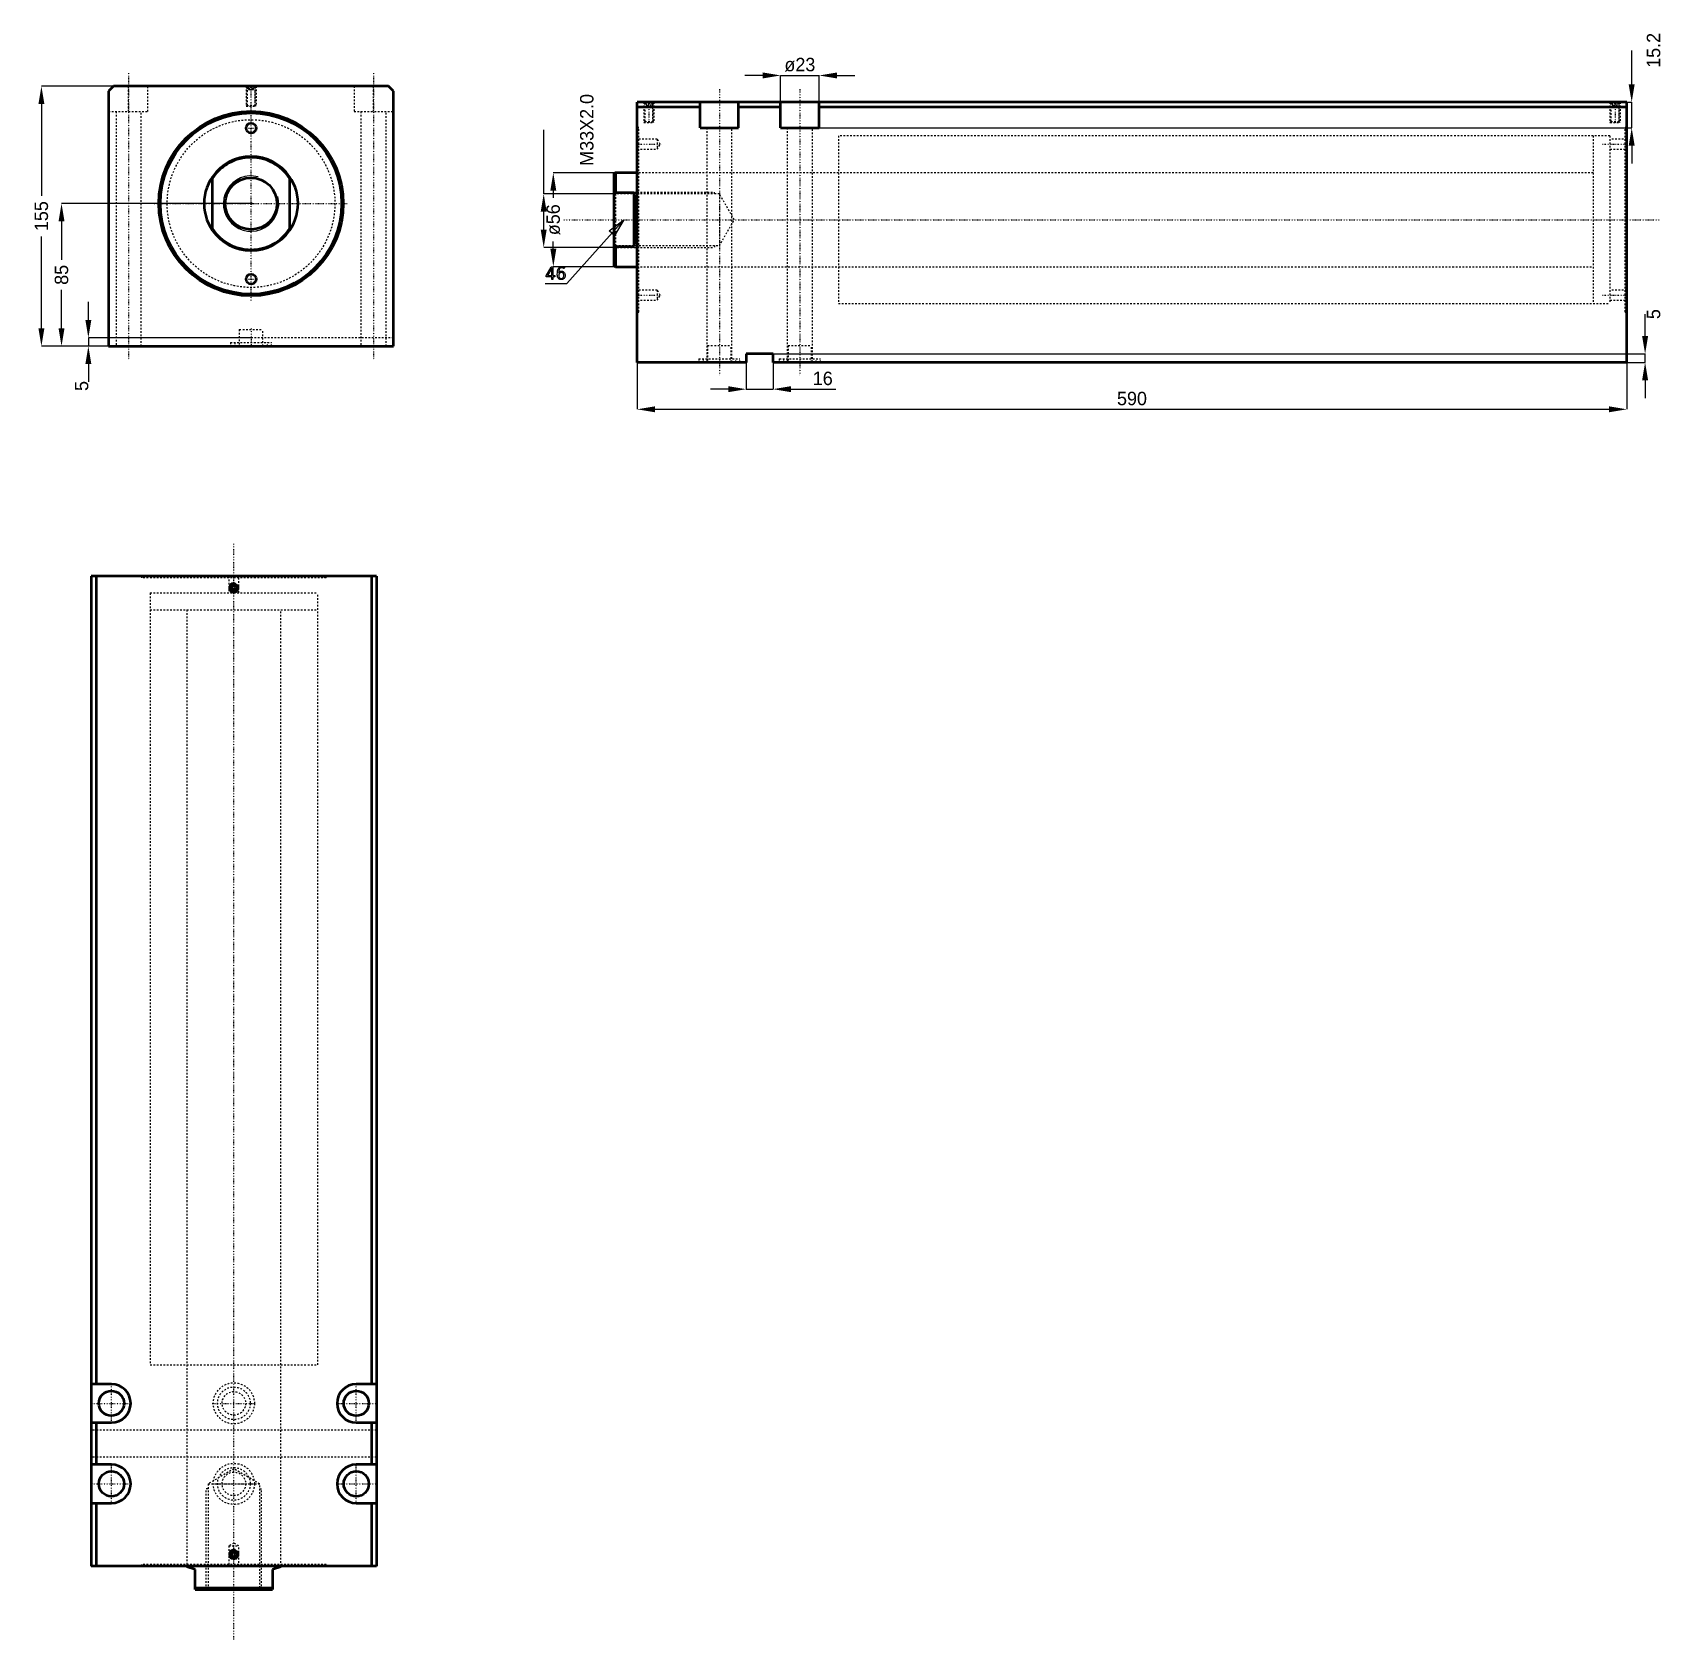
# Model space of a CAD drawing. Header units: millimetres. Extents: x -130 to 841, y -856 to 102.
import ezdxf

# ---------------------------------------------------------------- set-up
doc = ezdxf.new("R2010")
doc.units = ezdxf.units.MM
doc.linetypes.add('Center', pattern=[1.5, 0.45, -0.5, 0.05, -0.5])
doc.linetypes.add('Dashed', pattern=[2, 1, -1])
for name, color, linetype, lineweight in [('2d ConnectionPoints', 7, 'Continuous', 50), ('AM_0', 7, 'Continuous', 50), ('AM_5', 3, 'Continuous', 25), ('AM_7', 7, 'Center', 25), ('AM_9', 6, 'Dashed', 25)]:
    doc.layers.add(name, color=color, linetype=linetype, lineweight=lineweight)
doc.dimstyles.new('ISO-25', dxfattribs={"dimtxt": 2.5, "dimasz": 2.5, "dimexe": 1.25, "dimexo": 0.625, "dimtad": 1, "dimtxsty": 'Standard', "dimcen": 2.5, "dimadec": 0, "dimazin": 0, "dimtfac": 1, "dimtmove": 0, "dimatfit": 3, "dimfxl": 0, "dimarcsym": 0})

# ---------------------------------------------------------------- blocks, each defined once
blk = doc.blocks.new('1_JECX_MF_INLA_100_450_0_rod__0_in_JECX_MF_160_INLA_100_450_0__0')
at = {"layer": 'AM_0'}
for p, q in [((-23, -15.97), (-23, 15.97)), ((23, 15.97), (23, -15.97))]:
    blk.add_line(p, q, dxfattribs=at)
for points in [[(-23, 15.97), (-24.3, 13.9), (-25.42, 11.73), (-26.35, 9.47), (-27.07, 7.14), (-27.59, 4.75), (-27.9, 2.33), (-28, -0.11), (-27.88, -2.55), (-27.56, -4.97), (-27.02, -7.35), (-26.27, -9.68), (-25.33, -11.93), (-24.19, -14.1), (-23, -15.97)], [(23, -15.97), (24.3, -13.9), (25.42, -11.73), (26.35, -9.47), (27.07, -7.14), (27.59, -4.75), (27.9, -2.33), (28, 0.11), (27.88, 2.55), (27.56, 4.97), (27.02, 7.35), (26.27, 9.68), (25.33, 11.93), (24.19, 14.1), (23, 15.97)]]:
    blk.add_lwpolyline(points, dxfattribs=at)
blk.add_circle((0, 0), 15.42, dxfattribs=at)
for radius, start, end in [(28, 34.77194, 145.22806), (27.5, 33.2419, 146.7581), (27.5, 213.2419, 326.7581), (28, 214.77194, 325.22806)]:
    blk.add_arc((0, 0), radius, start, end, dxfattribs=at)
at = {"layer": 'AM_5'}
blk.add_arc((0, 0), 16.5, 75, 15, dxfattribs=at)
blk = doc.blocks.new('2_JECX_MF_EXLA_100_450_0_body__0_in_JECX_MF_160_INLA_100_450_0__0')
at = {"layer": 'AM_0'}
for p, q in [((-82, 70), (-85, 67)), ((82, 70), (-82, 70)), ((85, 67), (82, 70)), ((-85, 67), (-85, -85)), ((85, -85), (85, 67)), ((-85, -85), (85, -85))]:
    blk.add_line(p, q, dxfattribs=at)
for centre, radius in [((0, 0), 55), ((0, 0), 54), ((0, 45), 3), ((0, -45), 3)]:
    blk.add_circle(centre, radius, dxfattribs=at)
at = {"layer": 'AM_5', "linetype": 'Dashed'}
for p, q in [((-3, 70), (-3, 58)), ((3, 70), (3, 58))]:
    blk.add_line(p, q, dxfattribs=at)
at = {"layer": 'AM_7'}
for p, q in [((-73, 77.75), (-73, -92.75)), ((73, 77.75), (73, -92.75)), ((0, -57.75), (0, 70.6)), ((-3.15, 45), (3.15, 45)), ((-57.75, 0), (57.75, 0)), ((-3.15, -45), (3.15, -45)), ((0, -74.5), (0, -85.5))]:
    blk.add_line(p, q, dxfattribs=at)
at = {"layer": 'AM_9'}
for p, q in [((-73, 54.8), (-73, 70)), ((-61.5, 54.8), (-61.5, 70)), ((-3, 70), (-2.46, 69.46)), ((-2.46, 69.46), (-2.46, 58.54)), ((-2.46, 69.46), (2.46, 69.46)), ((-1.9, 70), (-2.4, 69.5)), ((-2.4, 69.5), (-2.4, 58)), ((-2.4, 69.5), (2.4, 69.5)), ((-1.44, 68), (-1.44, 70)), ((-0.72, 68), (-0.72, 70)), ((0.72, 68), (0.72, 70)), ((1.44, 68), (1.44, 70)), ((2.4, 69.5), (1.9, 70)), ((2.4, 58), (2.4, 69.5)), ((2.46, 69.46), (3, 70)), ((2.46, 58.54), (2.46, 69.46)), ((61.5, 70), (61.5, 54.8)), ((73, 54.8), (73, 70)), ((-2.46, 58.54), (-3, 58)), ((-2.46, 58.54), (2.46, 58.54)), ((-1.44, 68), (1.44, 68)), ((3, 58), (2.46, 58.54)), ((-85, 54.8), (-61.5, 54.8)), ((-80.5, 54.8), (-80.5, -85)), ((-65.5, -85), (-65.5, 54.8)), ((-3, 58), (3, 58)), ((61.5, 54.8), (85, 54.8)), ((65.5, 54.8), (65.5, -85)), ((80.5, -85), (80.5, 54.8)), ((-7, -75), (7, -75)), ((-7, -75), (-7, -85)), ((7, -85), (7, -75)), ((85, -80), (-85, -80)), ((-12.25, -82.9), (12.25, -82.9)), ((-12.25, -82.9), (-12.25, -85)), ((-9.75, -82.9), (-9.75, -85)), ((9.75, -85), (9.75, -82.9)), ((12.25, -85), (12.25, -82.9))]:
    blk.add_line(p, q, dxfattribs=at)
blk.add_circle((0, 0), 50, dxfattribs=at)
blk = doc.blocks.new('*D3')
at = {"layer": 'AM_5', "color": 0, "lineweight": -2}
for p, q in [((-82, 70), (-125, 70)), ((-125, 59.33), (-125, 4.61)), ((-125, -74.33), (-125, -19.61)), ((-85, -85), (-125, -85))]:
    blk.add_line(p, q, dxfattribs=at)
at = {"layer": 'AM_5', "color": 0}
for points in [[(-123.22, 59.33), (-126.78, 59.33), (-125, 70)], [(-126.78, -74.33), (-123.22, -74.33), (-125, -85)]]:
    blk.add_solid(points, dxfattribs=at)
at = {"layer": 'Defpoints', "color": 0}
for p in [(-82, 70), (-125, -85), (-85, -85)]:
    blk.add_point(p, dxfattribs=at)
at = {"layer": 'AM_5', "color": 0, "insert": (-125, -7.5), "char_height": 8, "attachment_point": 5, "rotation": 90}
blk.add_mtext('155', dxfattribs=at)
blk = doc.blocks.new('*D4')
at = {"layer": 'AM_5', "color": 0, "lineweight": -2}
for p, q in [((0, 0), (-113, 0)), ((-113, -10.67), (-113, -33.62)), ((-113, -74.33), (-113, -51.38)), ((-85, -85), (-113, -85))]:
    blk.add_line(p, q, dxfattribs=at)
at = {"layer": 'AM_5', "color": 0}
for points in [[(-111.22, -10.67), (-114.78, -10.67), (-113, 0)], [(-114.78, -74.33), (-111.22, -74.33), (-113, -85)]]:
    blk.add_solid(points, dxfattribs=at)
at = {"layer": 'Defpoints', "color": 0}
for p in [(0, 0), (-113, -85), (-85, -85)]:
    blk.add_point(p, dxfattribs=at)
at = {"layer": 'AM_5', "color": 0, "insert": (-113, -42.5), "char_height": 8, "attachment_point": 5, "rotation": 90}
blk.add_mtext('85', dxfattribs=at)
blk = doc.blocks.new('*D5')
at = {"layer": 'AM_5', "color": 0, "lineweight": -2}
for p, q in [((-97, -69.33), (-97, -58.67)), ((0, -80), (-97, -80)), ((-97, -80), (-97, -85)), ((-85, -85), (-97, -85)), ((-97, -95.67), (-97, -106.33))]:
    blk.add_line(p, q, dxfattribs=at)
at = {"layer": 'AM_5', "color": 0}
for points in [[(-98.78, -69.33), (-95.22, -69.33), (-97, -80)], [(-95.22, -95.67), (-98.78, -95.67), (-97, -85)]]:
    blk.add_solid(points, dxfattribs=at)
at = {"layer": 'Defpoints', "color": 0}
for p in [(-97, -85), (-85, -85), (0, -80)]:
    blk.add_point(p, dxfattribs=at)
at = {"layer": 'AM_5', "color": 0, "insert": (-101, -108.73), "char_height": 8, "attachment_point": 5, "rotation": 90}
blk.add_mtext('5', dxfattribs=at)
blk = doc.blocks.new('1_JECX_MF_INLA_100_450_0_rod__0_in_JECX_MF_160_INLA_100_450_0__4')
at = {"layer": 'AM_0'}
for p, q in [((-28, 0), (-28, -0.38)), ((28, -0.38), (28, 0)), ((-23, -2), (-28, -0.38)), ((-23, -14), (-23, -2)), ((28, -0.38), (23, -2)), ((23, -2), (23, -14)), ((-23, -13), (23, -13)), ((-23, -14), (23, -14))]:
    blk.add_line(p, q, dxfattribs=at)
at = {"layer": 'AM_5', "linetype": 'Dashed'}
for p, q in [((-16.5, -14), (-16.5, 46)), ((-15.42, 46), (-16.5, 46)), ((15.42, 46), (16.5, 46)), ((16.5, -14), (16.5, 46))]:
    blk.add_line(p, q, dxfattribs=at)
at = {"layer": 'AM_7'}
blk.add_line((0, -43.7), (0, 609.7), dxfattribs=at)
at = {"layer": 'AM_9'}
for p, q in [((-50, 580), (50, 580)), ((-50, 580), (-50, 570)), ((50, 570), (50, 580)), ((-50, 570), (50, 570)), ((-28, 570), (-28, 0)), ((28, 0), (28, 570)), ((0, 57.9), (-15.42, 49)), ((-15.42, 49), (15.42, 49)), ((-15.42, 49), (-15.42, -12.92)), ((15.42, 49), (0, 57.9)), ((15.42, -12.92), (15.42, 49)), ((-15.42, -12.92), (-16.5, -14)), ((-15.42, -12.92), (15.42, -12.92)), ((16.5, -14), (15.42, -12.92))]:
    blk.add_line(p, q, dxfattribs=at)
blk = doc.blocks.new('2_JECX_MF_EXLA_100_450_0_body__0_in_JECX_MF_160_INLA_100_450_0__4')
at = {"layer": 'AM_0'}
for p, q in [((-85, 590), (-85, 0)), ((85, 590), (-85, 590)), ((-82, 590), (-82, 108.5)), ((-0.72, 584.25), (-1.44, 583)), ((0.72, 584.25), (-0.72, 584.25)), ((1.44, 583), (0.72, 584.25)), ((82, 590), (82, 108.5)), ((85, 590), (85, 0)), ((-1.44, 583), (-0.72, 581.75)), ((-0.72, 581.75), (0.72, 581.75)), ((0.72, 581.75), (1.44, 583)), ((-73, 108.5), (-85, 108.5)), ((85, 108.5), (73, 108.5)), ((-85, 85.5), (-73, 85.5)), ((-82, 85.5), (-82, 60.5)), ((73, 85.5), (85, 85.5)), ((82, 85.5), (82, 60.5)), ((-73, 60.5), (-85, 60.5)), ((85, 60.5), (73, 60.5)), ((-85, 37.5), (-73, 37.5)), ((-82, 37.5), (-82, 0)), ((73, 37.5), (85, 37.5)), ((82, 37.5), (82, 0)), ((85, 0), (-85, 0)), ((-0.72, 8.25), (-1.44, 7)), ((-1.44, 7), (-0.72, 5.75)), ((0.72, 8.25), (-0.72, 8.25)), ((-0.72, 5.75), (0.72, 5.75)), ((1.44, 7), (0.72, 8.25)), ((0.72, 5.75), (1.44, 7))]:
    blk.add_line(p, q, dxfattribs=at)
for centre, radius in [((0, 583), 2.46), ((0, 583), 2.4), ((0, 583), 1.9), ((-73, 97), 7.5), ((73, 97), 7.5), ((-73, 49), 7.5), ((73, 49), 7.5), ((0, 7), 2.46), ((0, 7), 2.4), ((0, 7), 1.9)]:
    blk.add_circle(centre, radius, dxfattribs=at)
for centre, start, end in [((-73, 97), 270, 90), ((73, 97), 90, 270), ((-73, 49), 270, 90), ((73, 49), 90, 270)]:
    blk.add_arc(centre, 11.5, start, end, dxfattribs=at)
at = {"layer": 'AM_5'}
for centre in [(0, 583), (0, 7)]:
    blk.add_arc(centre, 3, 75, 15, dxfattribs=at)
at = {"layer": 'AM_7'}
for p, q in [((-3.15, 583), (3.15, 583)), ((-73, 84.93), (-73, 109.08)), ((73, 84.93), (73, 109.08)), ((-85.08, 97), (-60.93, 97)), ((-12.86, 97), (12.86, 97)), ((60.92, 97), (85.07, 97)), ((-73, 36.92), (-73, 61.08)), ((73, 36.92), (73, 61.08)), ((-85.08, 49), (-60.93, 49)), ((-12.86, 49), (12.86, 49)), ((60.92, 49), (85.07, 49)), ((-3.15, 7), (3.15, 7))]:
    blk.add_line(p, q, dxfattribs=at)
at = {"layer": 'AM_9'}
for p, q in [((-55, 590), (-55, 589)), ((55, 589), (-55, 589)), ((-54, 590), (-54, 589)), ((-3, 590), (-3, 580)), ((3, 580), (3, 590)), ((54, 589), (54, 590)), ((55, 589), (55, 590)), ((-50, 580), (50, 580)), ((-50, 580), (-50, 120)), ((50, 120), (50, 580)), ((-50, 120), (50, 120)), ((-28, 120), (-28, 0)), ((28, 0), (28, 120)), ((85, 81), (-85, 81)), ((85, 65), (-85, 65)), ((0, 13.73), (-3, 12)), ((-3, 12), (-3, 0)), ((-3, 12), (3, 12)), ((3, 12), (0, 13.73)), ((3, 0), (3, 12)), ((55, 1), (-55, 1)), ((-55, 1), (-55, 0)), ((-54, 1), (-54, 0)), ((54, 0), (54, 1)), ((55, 0), (55, 1))]:
    blk.add_line(p, q, dxfattribs=at)
for centre, radius in [((0, 97), 12.25), ((0, 97), 9.75), ((0, 97), 7), ((0, 49), 12.25), ((0, 49), 9.75), ((0, 49), 7)]:
    blk.add_circle(centre, radius, dxfattribs=at)
blk = doc.blocks.new('1_JECX_MF_INLA_100_450_0_rod__0_in_JECX_MF_160_INLA_100_450_0__2')
at = {"layer": 'AM_0'}
for p, q in [((-13, 28), (-14, 27.5)), ((-14, 27.5), (-14, -27.5)), ((0, 28), (-13, 28)), ((-13, 28), (-13, 15.97)), ((-13, 15.97), (-14, 15.07)), ((-2, 15.97), (-13, 15.97)), ((-2, 15.97), (-2, -15.97)), ((-14, -15.07), (-13, -15.97)), ((-13, -15.97), (-2, -15.97)), ((-13, -15.97), (-13, -28)), ((-14, -27.5), (-13, -28)), ((-13, -28), (0, -28))]:
    blk.add_line(p, q, dxfattribs=at)
blk.add_lwpolyline([(-2, -15.97), (-1.58, -13.9), (-1.21, -11.73), (-0.91, -9.47), (-0.68, -7.14), (-0.51, -4.75), (-0.41, -2.33), (-0.38, 0.11), (-0.41, 2.55), (-0.52, 4.97), (-0.69, 7.35), (-0.94, 9.68), (-1.24, 11.93), (-1.61, 14.1), (-2, 15.97)], dxfattribs=at)
at = {"layer": 'AM_5', "linetype": 'Dashed'}
for p, q in [((-14, 16.5), (46, 16.5)), ((46, 15.42), (46, 16.5)), ((-14, -16.5), (46, -16.5)), ((46, -15.42), (46, -16.5))]:
    blk.add_line(p, q, dxfattribs=at)
at = {"layer": 'AM_7'}
blk.add_line((-43.7, 0), (609.7, 0), dxfattribs=at)
at = {"layer": 'AM_9'}
for p, q in [((570, 50), (570, -50)), ((580, 50), (570, 50)), ((580, 50), (580, -50)), ((570, 28), (0, 28)), ((-12.92, 15.42), (-14, 16.5)), ((49, 15.42), (-12.92, 15.42)), ((-12.92, 15.42), (-12.92, -15.42)), ((57.9, 0), (49, 15.42)), ((49, 15.42), (49, -15.42)), ((49, -15.42), (57.9, 0)), ((-14, -16.5), (-12.92, -15.42)), ((-12.92, -15.42), (49, -15.42)), ((0, -28), (570, -28)), ((570, -50), (580, -50))]:
    blk.add_line(p, q, dxfattribs=at)
blk = doc.blocks.new('2_JECX_MF_EXLA_100_450_0_body__0_in_JECX_MF_160_INLA_100_450_0__2')
at = {"layer": 'AM_0'}
for p, q in [((0, -85), (0, 70)), ((590, 70), (0, 70)), ((37.5, 54.8), (37.5, 70)), ((60.5, 54.8), (60.5, 70)), ((85.5, 54.8), (85.5, 70)), ((108.5, 54.8), (108.5, 70)), ((590, -85), (590, 70)), ((37.5, 67), (0, 67)), ((85.5, 67), (60.5, 67)), ((590, 67), (108.5, 67)), ((37.5, 54.8), (60.5, 54.8)), ((85.5, 54.8), (108.5, 54.8)), ((65, -85), (0, -85)), ((81, -80), (65, -80)), ((65, -80), (65, -85)), ((81, -85), (81, -80)), ((590, -85), (81, -85))]:
    blk.add_line(p, q, dxfattribs=at)
at = {"layer": 'AM_5', "linetype": 'Dashed'}
for p, q in [((4, 70), (4, 58)), ((10, 70), (10, 58)), ((580, 70), (580, 58)), ((586, 70), (586, 58))]:
    blk.add_line(p, q, dxfattribs=at)
at = {"layer": 'AM_7'}
for p, q in [((49, 77.75), (49, -92.75)), ((97, 77.75), (97, -92.75)), ((7, 70.6), (7, 57.4)), ((583, 70.6), (583, 57.4)), ((-0.69, 45), (14.42, 45)), ((575.58, 45), (590.69, 45)), ((-0.69, -45), (14.42, -45)), ((575.58, -45), (590.69, -45))]:
    blk.add_line(p, q, dxfattribs=at)
at = {"layer": 'AM_9'}
for p, q in [((4, 70), (4.54, 69.46)), ((4.54, 69.46), (4.54, 58.54)), ((4.54, 69.46), (9.46, 69.46)), ((5.1, 70), (4.6, 69.5)), ((4.6, 69.5), (4.6, 58)), ((4.6, 69.5), (9.4, 69.5)), ((5.75, 68), (5.75, 70)), ((7, 68), (7, 70)), ((8.25, 68), (8.25, 70)), ((9.4, 69.5), (8.9, 70)), ((9.4, 58), (9.4, 69.5)), ((9.46, 69.46), (10, 70)), ((9.46, 58.54), (9.46, 69.46)), ((580, 70), (580.54, 69.46)), ((580.54, 69.46), (580.54, 58.54)), ((580.54, 69.46), (585.46, 69.46)), ((581.1, 70), (580.6, 69.5)), ((580.6, 69.5), (580.6, 58)), ((580.6, 69.5), (585.4, 69.5)), ((581.75, 68), (581.75, 70)), ((583, 68), (583, 70)), ((584.25, 68), (584.25, 70)), ((585.4, 69.5), (584.9, 70)), ((585.4, 58), (585.4, 69.5)), ((585.46, 69.46), (586, 70)), ((585.46, 58.54), (585.46, 69.46)), ((4.54, 58.54), (4, 58)), ((4.54, 58.54), (9.46, 58.54)), ((5.75, 68), (8.25, 68)), ((10, 58), (9.46, 58.54)), ((580.54, 58.54), (580, 58)), ((580.54, 58.54), (585.46, 58.54)), ((581.75, 68), (584.25, 68)), ((586, 58), (585.46, 58.54)), ((1, 55), (0, 55)), ((1, 54), (0, 54)), ((1, -55), (1, 55)), ((4, 58), (10, 58)), ((41.5, 54.8), (41.5, -85)), ((56.5, -85), (56.5, 54.8)), ((89.5, 54.8), (89.5, -85)), ((104.5, -85), (104.5, 54.8)), ((580, 50), (120, 50)), ((120, 50), (120, -50)), ((580, 58), (586, 58)), ((580, 50), (580, -50)), ((589, -55), (589, 55)), ((590, 55), (589, 55)), ((590, 54), (589, 54)), ((12, 48), (0, 48)), ((0, 42), (12, 42)), ((13.73, 45), (12, 48)), ((12, 48), (12, 42)), ((12, 42), (13.73, 45)), ((590, 48), (580, 48)), ((580, 42), (590, 42)), ((120, 28), (0, 28)), ((0, -28), (120, -28)), ((12, -42), (0, -42)), ((0, -48), (12, -48)), ((13.73, -45), (12, -42)), ((12, -42), (12, -48)), ((12, -48), (13.73, -45)), ((590, -42), (580, -42)), ((580, -48), (590, -48)), ((0, -54), (1, -54)), ((0, -55), (1, -55)), ((120, -50), (580, -50)), ((589, -54), (590, -54)), ((589, -55), (590, -55)), ((42, -75), (56, -75)), ((42, -75), (42, -85)), ((56, -85), (56, -75)), ((90, -75), (104, -75)), ((90, -75), (90, -85)), ((104, -85), (104, -75)), ((36.75, -82.9), (61.25, -82.9)), ((36.75, -82.9), (36.75, -85)), ((39.25, -82.9), (39.25, -85)), ((58.75, -85), (58.75, -82.9)), ((61.25, -85), (61.25, -82.9)), ((84.75, -82.9), (109.25, -82.9)), ((84.75, -82.9), (84.75, -85)), ((87.25, -82.9), (87.25, -85)), ((106.75, -85), (106.75, -82.9)), ((109.25, -85), (109.25, -82.9))]:
    blk.add_line(p, q, dxfattribs=at)
blk = doc.blocks.new('*D19')
at = {"layer": 'AM_5', "color": 0, "lineweight": -2}
for p, q in [((305.05, 76.36), (294.38, 76.36)), ((315.71, 60.36), (315.71, 76.36)), ((315.71, 76.36), (338.71, 76.36)), ((338.71, 60.36), (338.71, 76.36)), ((349.38, 76.36), (360.05, 76.36))]:
    blk.add_line(p, q, dxfattribs=at)
at = {"layer": 'AM_5', "color": 0}
for points in [[(305.05, 78.14), (305.05, 74.58), (315.71, 76.36)], [(349.38, 78.14), (349.38, 74.58), (338.71, 76.36)]]:
    blk.add_solid(points, dxfattribs=at)
at = {"layer": 'Defpoints', "color": 0}
for p in [(338.71, 76.36), (315.71, 60.36), (338.71, 60.36)]:
    blk.add_point(p, dxfattribs=at)
at = {"layer": 'AM_5', "color": 0, "insert": (327.21, 82.76), "char_height": 8, "attachment_point": 5}
blk.add_mtext('ø23', dxfattribs=at)
blk = doc.blocks.new('*D20')
at = {"layer": 'AM_5', "color": 0, "lineweight": -2}
for p, q in [((823.15, 71.03), (823.15, 91.3)), ((338.71, 60.36), (823.15, 60.36)), ((823.15, 45.16), (823.15, 60.36)), ((338.71, 45.16), (823.15, 45.16)), ((823.15, 34.5), (823.15, 23.83))]:
    blk.add_line(p, q, dxfattribs=at)
at = {"layer": 'AM_5', "color": 0}
for points in [[(821.37, 71.03), (824.92, 71.03), (823.15, 60.36)], [(821.37, 34.5), (824.92, 34.5), (823.15, 45.16)]]:
    blk.add_solid(points, dxfattribs=at)
at = {"layer": 'Defpoints', "color": 0}
for p in [(338.71, 60.36), (823.15, 60.36), (338.71, 45.16)]:
    blk.add_point(p, dxfattribs=at)
at = {"layer": 'AM_5', "color": 0, "insert": (836.21, 91.3), "char_height": 8, "attachment_point": 5, "rotation": 90}
blk.add_mtext('15.2', dxfattribs=at)
blk = doc.blocks.new('*D21')
at = {"layer": 'AM_5', "color": 0, "lineweight": -2}
for p, q in [((230.21, -94.64), (230.21, -122.64)), ((820.21, -94.64), (820.21, -122.64)), ((240.88, -122.64), (809.55, -122.64))]:
    blk.add_line(p, q, dxfattribs=at)
at = {"layer": 'AM_5', "color": 0}
for points in [[(240.88, -120.86), (240.88, -124.42), (230.21, -122.64)], [(809.55, -120.86), (809.55, -124.42), (820.21, -122.64)]]:
    blk.add_solid(points, dxfattribs=at)
at = {"layer": 'Defpoints', "color": 0}
for p in [(230.21, -94.64), (820.21, -94.64), (820.21, -122.64)]:
    blk.add_point(p, dxfattribs=at)
at = {"layer": 'AM_5', "color": 0, "insert": (525.21, -116.24), "char_height": 8, "attachment_point": 5}
blk.add_mtext('590', dxfattribs=at)
blk = doc.blocks.new('*D22')
at = {"layer": 'AM_5', "color": 0, "lineweight": -2}
for p, q in [((217.21, 18.36), (180.21, 18.36)), ((180.21, 7.7), (180.21, 3.43)), ((180.21, -26.97), (180.21, -22.7)), ((217.21, -37.64), (180.21, -37.64))]:
    blk.add_line(p, q, dxfattribs=at)
at = {"layer": 'AM_5', "color": 0}
for points in [[(178.44, 7.7), (181.99, 7.7), (180.21, 18.36)], [(178.44, -26.97), (181.99, -26.97), (180.21, -37.64)]]:
    blk.add_solid(points, dxfattribs=at)
at = {"layer": 'Defpoints', "color": 0}
for p in [(180.21, 18.36), (217.21, 18.36), (217.21, -37.64)]:
    blk.add_point(p, dxfattribs=at)
at = {"layer": 'AM_5', "color": 0, "insert": (180.21, -9.64), "char_height": 8, "attachment_point": 5, "rotation": 90}
blk.add_mtext('ø56', dxfattribs=at)
blk = doc.blocks.new('*D23')
at = {"layer": 'AM_5', "color": 0, "lineweight": -2}
for p, q in [((295.21, -89.64), (295.21, -110.64)), ((311.21, -94.64), (311.21, -110.64)), ((284.55, -110.64), (273.88, -110.64)), ((295.21, -110.64), (311.21, -110.64)), ((321.88, -110.64), (348.58, -110.64))]:
    blk.add_line(p, q, dxfattribs=at)
at = {"layer": 'AM_5', "color": 0}
for points in [[(284.55, -108.86), (284.55, -112.42), (295.21, -110.64)], [(321.88, -108.86), (321.88, -112.42), (311.21, -110.64)]]:
    blk.add_solid(points, dxfattribs=at)
at = {"layer": 'Defpoints', "color": 0}
for p in [(295.21, -89.64), (311.21, -94.64), (311.21, -110.64)]:
    blk.add_point(p, dxfattribs=at)
at = {"layer": 'AM_5', "color": 0, "insert": (340.85, -104.24), "char_height": 8, "attachment_point": 5}
blk.add_mtext('16', dxfattribs=at)
blk = doc.blocks.new('*D24')
at = {"layer": 'AM_5', "color": 0, "lineweight": -2}
for p, q in [((831.15, -78.97), (831.15, -65.9)), ((295.21, -89.64), (831.15, -89.64)), ((311.21, -94.64), (831.15, -94.64)), ((831.15, -94.64), (831.15, -89.64)), ((831.15, -105.3), (831.15, -115.97))]:
    blk.add_line(p, q, dxfattribs=at)
at = {"layer": 'AM_5', "color": 0}
for points in [[(829.37, -78.97), (832.92, -78.97), (831.15, -89.64)], [(829.37, -105.3), (832.92, -105.3), (831.15, -94.64)]]:
    blk.add_solid(points, dxfattribs=at)
at = {"layer": 'Defpoints', "color": 0}
for p in [(295.21, -89.64), (311.21, -94.64), (831.15, -94.64)]:
    blk.add_point(p, dxfattribs=at)
at = {"layer": 'AM_5', "color": 0, "insert": (836.21, -65.9), "char_height": 8, "attachment_point": 5, "rotation": 90}
blk.add_mtext('5', dxfattribs=at)
blk = doc.blocks.new('*D25')
at = {"layer": 'AM_5', "color": 0, "lineweight": -2}
for p, q in [((174.48, 5.78), (174.48, 43.91)), ((217.3, 5.78), (174.48, 5.78)), ((174.48, -15.47), (174.48, -4.89)), ((216.21, -26.14), (174.48, -26.14))]:
    blk.add_line(p, q, dxfattribs=at)
at = {"layer": 'AM_5', "color": 0}
for points in [[(172.7, -4.89), (176.26, -4.89), (174.48, 5.78)], [(172.7, -15.47), (176.26, -15.47), (174.48, -26.14)]]:
    blk.add_solid(points, dxfattribs=at)
at = {"layer": 'Defpoints', "color": 0}
for p in [(217.3, 5.78), (174.48, -26.14), (216.21, -26.14)]:
    blk.add_point(p, dxfattribs=at)
at = {"layer": 'AM_5', "color": 0, "insert": (200.21, 43.91), "char_height": 8, "attachment_point": 5, "rotation": 90}
blk.add_mtext('M33X2.0', dxfattribs=at)

msp = doc.modelspace()

# ---------------------------------------------------------------- linework, layer by layer
at = {"layer": '2d ConnectionPoints'}
for p in [(0, 0), (230.213, -9.638), (-10.249, -812.117)]:
    msp.add_point(p, dxfattribs=at)
at = {"layer": 'AM_5'}
for p, q in [((188.213, -47.638), (222.213, -9.638)), ((175.413, -47.638), (188.213, -47.638))]:
    msp.add_line(p, q, dxfattribs=at)
for points in [[(222.213, -9.638), (216.69, -19.01), (213.511, -16.165), (222.213, -9.638)], [(179.292, -43.574), (175.923, -43.574), (175.923, -42.898), (178.991, -37.698), (180.02, -37.698), (180.02, -42.872), (181.143, -42.872), (181.143, -43.574), (180.02, -43.574), (180.02, -45.238), (179.292, -45.238), (179.292, -43.574)], [(179.303, -42.872), (179.303, -38.572), (176.817, -42.872), (179.303, -42.872)], [(184.959, -45.3), (184.959, -45.3), (184.607, -45.284), (184.138, -45.198), (184.138, -45.198), (183.741, -45.039), (183.516, -44.892), (183.516, -44.892), (183.32, -44.717), (183.073, -44.41), (183.073, -44.41), (182.884, -44.049), (182.791, -43.779), (182.791, -43.779), (182.718, -43.486), (182.638, -43.001), (182.638, -43.001), (182.596, -42.464), (182.588, -42.076), (182.588, -42.076), (182.613, -41.28), (182.744, -40.22), (182.744, -40.22), (182.989, -39.321), (183.214, -38.811), (183.214, -38.811), (183.494, -38.384), (184.021, -37.922), (184.021, -37.922), (184.678, -37.673), (185.188, -37.625), (185.188, -37.625), (185.433, -37.632), (185.769, -37.671), (185.769, -37.671), (186.066, -37.742), (186.243, -37.807), (186.243, -37.807), (186.407, -37.885), (186.637, -38.019), (186.637, -38.019), (186.847, -38.175), (186.977, -38.291), (186.405, -38.759), (186.405, -38.759), (186.33, -38.673), (186.199, -38.558), (186.199, -38.558), (186.042, -38.459), (185.924, -38.403), (185.924, -38.403), (185.795, -38.355), (185.585, -38.303), (185.585, -38.303), (185.354, -38.275), (185.188, -38.27), (185.188, -38.27), (184.925, -38.29), (184.576, -38.397), (184.576, -38.397), (184.281, -38.596), (184.114, -38.78), (184.114, -38.78), (183.969, -38.99), (183.787, -39.331), (183.787, -39.331), (183.649, -39.703), (183.581, -39.968), (183.581, -39.968), (183.526, -40.245), (183.457, -40.681), (183.457, -40.681), (183.405, -41.142), (183.378, -41.463), (183.378, -41.463), (183.494, -41.239), (183.691, -40.946), (183.691, -40.946), (183.914, -40.704), (184.078, -40.571), (184.078, -40.571), (184.253, -40.461), (184.536, -40.343), (184.536, -40.343), (184.844, -40.279), (185.063, -40.267), (185.063, -40.267), (185.321, -40.281), (185.684, -40.357), (185.684, -40.357), (186.02, -40.498), (186.228, -40.628), (186.228, -40.628), (186.42, -40.782), (186.674, -41.049), (186.674, -41.049), (186.887, -41.358), (187.005, -41.588), (187.005, -41.588), (187.103, -41.83), (187.21, -42.206), (187.21, -42.206), (187.267, -42.598), (187.278, -42.867), (187.278, -42.867), (187.266, -43.147), (187.203, -43.543), (187.203, -43.543), (187.087, -43.91), (186.979, -44.138), (186.979, -44.138), (186.85, -44.35), (186.622, -44.63), (186.622, -44.63), (186.353, -44.864), (186.15, -44.996), (186.15, -44.996), (185.932, -45.106), (185.587, -45.224), (185.587, -45.224), (185.218, -45.288), (184.959, -45.3)], [(184.969, -44.645), (184.969, -44.645), (185.157, -44.636), (185.416, -44.588), (185.416, -44.588), (185.648, -44.499), (185.788, -44.416), (185.788, -44.416), (185.916, -44.318), (186.083, -44.143), (186.083, -44.143), (186.22, -43.935), (186.295, -43.779), (186.295, -43.779), (186.357, -43.611), (186.424, -43.339), (186.424, -43.339), (186.46, -43.045), (186.467, -42.836), (186.467, -42.836), (186.461, -42.64), (186.427, -42.361), (186.427, -42.361), (186.364, -42.1), (186.306, -41.936), (186.306, -41.936), (186.235, -41.782), (186.104, -41.577), (186.104, -41.577), (185.945, -41.402), (185.822, -41.302), (185.822, -41.302), (185.687, -41.217), (185.463, -41.126), (185.463, -41.126), (185.213, -41.077), (185.032, -41.068), (185.032, -41.068), (184.843, -41.078), (184.58, -41.13), (184.58, -41.13), (184.34, -41.227), (184.192, -41.317), (184.192, -41.317), (184.056, -41.424), (183.877, -41.612), (183.877, -41.612), (183.727, -41.831), (183.643, -41.996), (183.643, -41.996), (183.574, -42.172), (183.499, -42.451), (183.499, -42.451), (183.459, -42.75), (183.451, -42.96), (183.451, -42.96), (183.458, -43.152), (183.495, -43.422), (183.495, -43.422), (183.564, -43.674), (183.628, -43.831), (183.628, -43.831), (183.705, -43.978), (183.846, -44.172), (183.846, -44.172), (184.015, -44.336), (184.145, -44.429), (184.145, -44.429), (184.287, -44.507), (184.522, -44.591), (184.522, -44.591), (184.782, -44.637), (184.969, -44.645)]]:
    msp.add_lwpolyline(points, dxfattribs=at)

# ---------------------------------------------------------------- block references
for name, p in [('2_JECX_MF_EXLA_100_450_0_body__0_in_JECX_MF_160_INLA_100_450_0__0', (0, 0)), ('2_JECX_MF_EXLA_100_450_0_body__0_in_JECX_MF_160_INLA_100_450_0__2', (230.213, -9.638)), ('1_JECX_MF_INLA_100_450_0_rod__0_in_JECX_MF_160_INLA_100_450_0__2', (230.213, -9.638)), ('1_JECX_MF_INLA_100_450_0_rod__0_in_JECX_MF_160_INLA_100_450_0__0', (0, 0)), ('1_JECX_MF_INLA_100_450_0_rod__0_in_JECX_MF_160_INLA_100_450_0__4', (-10.249, -812.117)), ('2_JECX_MF_EXLA_100_450_0_body__0_in_JECX_MF_160_INLA_100_450_0__4', (-10.249, -812.117))]:
    msp.add_blockref(name, p)

# ---------------------------------------------------------------- dimensions: what is measured, and where the dimension line sits
for base, p1, p2, text, picture, middle in [((823.146, 60.362), (338.713, 45.162), (338.713, 60.362), '15.2', '*D20', (836.213, 91.295)), ((-125, -85), (-82, 70), (-85, -85), '155', '*D3', (-125, -7.5)), ((174.48, -26.138), (217.295, 5.78), (216.213, -26.138), 'M33X2.0', '*D25', (200.213, 43.913)), ((180.213, 18.362), (217.213, -37.638), (217.213, 18.362), 'ø56', '*D22', (180.213, -9.638)), ((-113, -85), (0, 0), (-85, -85), '85', '*D4', (-113, -42.5)), ((-97, -85), (0, -80), (-85, -85), '5', '*D5', (-101, -108.733)), ((831.146, -94.638), (295.213, -89.638), (311.213, -94.638), '5', '*D24', (836.213, -65.905))]:
    dim = msp.add_linear_dim(base=base, p1=p1, p2=p2, angle=90, text=text, dimstyle='ISO-25', override={"dimtxt": 8, "dimasz": 10.666667, "dimexe": 0, "dimexo": 0, "dimgap": 2.4}, dxfattribs=at)
    dim.commit()
    dim.dimension.update_dxf_attribs({"geometry": picture, "text_midpoint": middle, "dimtype": 160, "text_rotation": 90})
for base, p1, p2, text, picture, middle in [((338.713, 76.362), (315.713, 60.362), (338.713, 60.362), 'ø23', '*D19', (327.213, 76.362)), ((820.213, -122.638), (230.213, -94.638), (820.213, -94.638), '590', '*D21', (525.213, -122.638)), ((311.213, -110.638), (295.213, -89.638), (311.213, -94.638), '16', '*D23', (340.851, -110.638))]:
    dim = msp.add_linear_dim(base=base, p1=p1, p2=p2, text=text, dimstyle='ISO-25', override={"dimtxt": 8, "dimasz": 10.666667, "dimexe": 0, "dimexo": 0, "dimgap": 2.4}, dxfattribs=at)
    dim.commit()
    dim.dimension.update_dxf_attribs({"geometry": picture, "text_midpoint": middle, "dimtype": 160})

doc.saveas('drawing.dxf')
